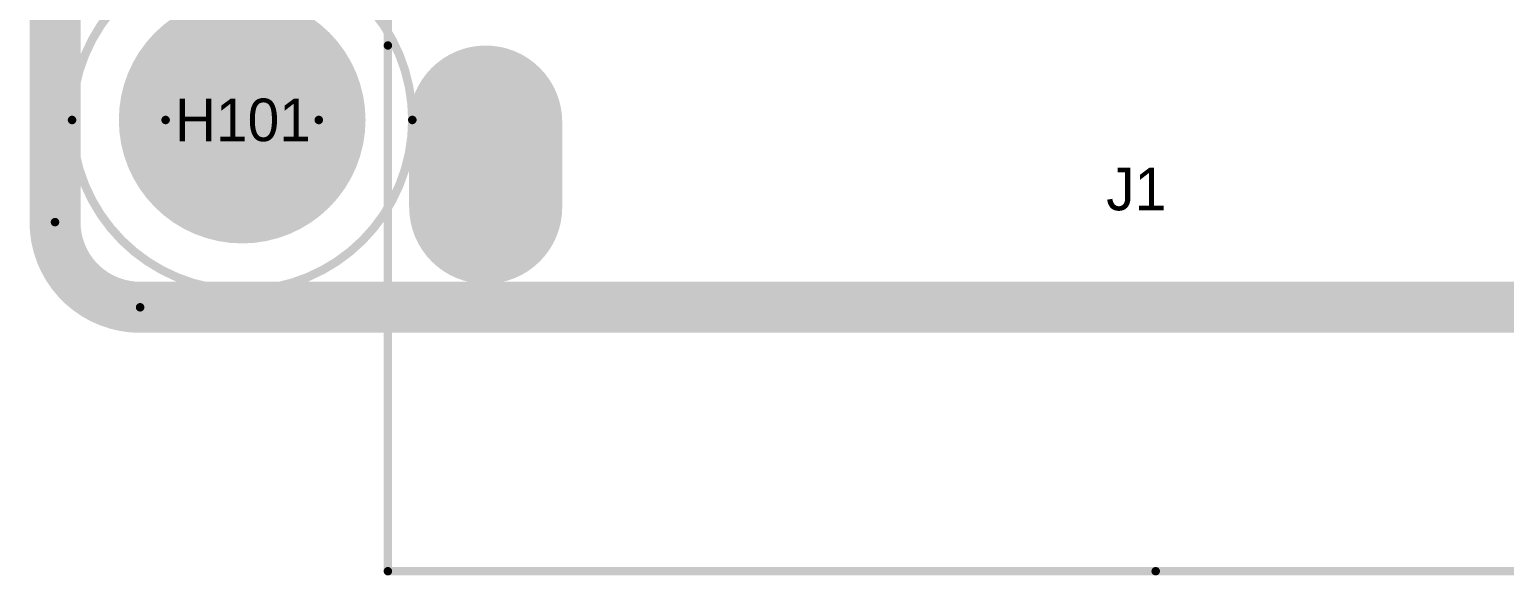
# Model space of a CAD drawing. Header units: millimetres. Extents: x 33.3 to 111.9, y 29.8 to 74.8.
# Drawn here: x 33.27 to 50.6, y 29.85 to 36.26 of the extents above; entities that cross this region are included whole.
import ezdxf

# ---------------------------------------------------------------- set-up
doc = ezdxf.new("R2010")
doc.units = ezdxf.units.MM
for name, color, linetype in [('BottomLayer', 5, 'Continuous'), ('KeepOutLayer', 6, 'Continuous'), ('Mechanical1', 6, 'Continuous'), ('Mechanical15', 56, 'Continuous'), ('Mechanical8', 56, 'Continuous'), ('MidLayer1', 16, 'Continuous'), ('MidLayer2', 76, 'Continuous'), ('MidLayer3', 90, 'Continuous'), ('MidLayer4', 156, 'Continuous'), ('MidLayer5', 130, 'Continuous'), ('MidLayer6', 216, 'Continuous'), ('MidLayer7', 6, 'Continuous'), ('MidLayer8', 54, 'Continuous'), ('MultiLayer', 9, 'Continuous'), ('PadHoleLayer', 156, 'Continuous'), ('TopLayer', 1, 'Continuous'), ('TopOverlay', 2, 'Continuous')]:
    doc.layers.add(name, color=color, linetype=linetype)

# ---------------------------------------------------------------- blocks, each defined once
blk = doc.blocks.new('HARWIN_G125_MH12005L1R_217')
at = {"layer": 'BottomLayer', "const_width": 1.8}
blk.add_lwpolyline([(-7.638, -1.225), (-7.638, -2.225)], dxfattribs=at)
at = {"layer": 'BottomLayer', "const_width": 0.9}
for points in [[(-8.087, -1.225, 1), (-7.188, -1.225, 1)], [(-8.087, -2.225, 1), (-7.188, -2.225, 1)]]:
    blk.add_lwpolyline(points, format="xyb", close=True, dxfattribs=at)
at = {"layer": 'Mechanical15', "const_width": 0.1}
for points in [[(-8.788, -0.325), (-8.788, 2.475)], [(-8.788, -6.5), (-8.788, -0.325)], [(-8.788, -6.5), (0.238, -6.5)], [(0.238, -6.5), (8.787, -6.5)]]:
    blk.add_lwpolyline(points, dxfattribs=at)
at = {"layer": 'Mechanical15', "const_width": 0.05}
for points in [[(-8.812, -0.325, 1), (-8.763, -0.325, 1)], [(-8.812, -0.325, 1), (-8.763, -0.325, 1)], [(-8.812, -6.5, 1), (-8.763, -6.5, 1)], [(-8.812, -6.5, 1), (-8.763, -6.5, 1)], [(0.213, -6.5, 1), (0.262, -6.5, 1)], [(0.213, -6.5, 1), (0.262, -6.5, 1)]]:
    blk.add_lwpolyline(points, format="xyb", close=True, dxfattribs=at)
at = {"layer": 'MidLayer1', "const_width": 1.8}
blk.add_lwpolyline([(-7.638, -1.225), (-7.638, -2.225)], dxfattribs=at)
at = {"layer": 'MidLayer1', "const_width": 0.9}
for points in [[(-8.087, -1.225, 1), (-7.188, -1.225, 1)], [(-8.087, -2.225, 1), (-7.188, -2.225, 1)]]:
    blk.add_lwpolyline(points, format="xyb", close=True, dxfattribs=at)
at = {"layer": 'MidLayer2', "const_width": 1.8}
blk.add_lwpolyline([(-7.638, -1.225), (-7.638, -2.225)], dxfattribs=at)
at = {"layer": 'MidLayer2', "const_width": 0.9}
for points in [[(-8.087, -1.225, 1), (-7.188, -1.225, 1)], [(-8.087, -2.225, 1), (-7.188, -2.225, 1)]]:
    blk.add_lwpolyline(points, format="xyb", close=True, dxfattribs=at)
at = {"layer": 'MidLayer3', "const_width": 1.8}
blk.add_lwpolyline([(-7.638, -1.225), (-7.638, -2.225)], dxfattribs=at)
at = {"layer": 'MidLayer3', "const_width": 0.9}
for points in [[(-8.087, -1.225, 1), (-7.188, -1.225, 1)], [(-8.087, -2.225, 1), (-7.188, -2.225, 1)]]:
    blk.add_lwpolyline(points, format="xyb", close=True, dxfattribs=at)
at = {"layer": 'MidLayer4', "const_width": 1.8}
blk.add_lwpolyline([(-7.638, -1.225), (-7.638, -2.225)], dxfattribs=at)
at = {"layer": 'MidLayer4', "const_width": 0.9}
for points in [[(-8.087, -1.225, 1), (-7.188, -1.225, 1)], [(-8.087, -2.225, 1), (-7.188, -2.225, 1)]]:
    blk.add_lwpolyline(points, format="xyb", close=True, dxfattribs=at)
at = {"layer": 'MidLayer5', "const_width": 1.8}
blk.add_lwpolyline([(-7.638, -1.225), (-7.638, -2.225)], dxfattribs=at)
at = {"layer": 'MidLayer5', "const_width": 0.9}
for points in [[(-8.087, -1.225, 1), (-7.188, -1.225, 1)], [(-8.087, -2.225, 1), (-7.188, -2.225, 1)]]:
    blk.add_lwpolyline(points, format="xyb", close=True, dxfattribs=at)
at = {"layer": 'MidLayer6', "const_width": 1.8}
blk.add_lwpolyline([(-7.638, -1.225), (-7.638, -2.225)], dxfattribs=at)
at = {"layer": 'MidLayer6', "const_width": 0.9}
for points in [[(-8.087, -1.225, 1), (-7.188, -1.225, 1)], [(-8.087, -2.225, 1), (-7.188, -2.225, 1)]]:
    blk.add_lwpolyline(points, format="xyb", close=True, dxfattribs=at)
at = {"layer": 'MidLayer7', "const_width": 1.8}
blk.add_lwpolyline([(-7.638, -1.225), (-7.638, -2.225)], dxfattribs=at)
at = {"layer": 'MidLayer7', "const_width": 0.9}
for points in [[(-8.087, -1.225, 1), (-7.188, -1.225, 1)], [(-8.087, -2.225, 1), (-7.188, -2.225, 1)]]:
    blk.add_lwpolyline(points, format="xyb", close=True, dxfattribs=at)
at = {"layer": 'MidLayer8', "const_width": 1.8}
blk.add_lwpolyline([(-7.638, -1.225), (-7.638, -2.225)], dxfattribs=at)
at = {"layer": 'MidLayer8', "const_width": 0.9}
for points in [[(-8.087, -1.225, 1), (-7.188, -1.225, 1)], [(-8.087, -2.225, 1), (-7.188, -2.225, 1)]]:
    blk.add_lwpolyline(points, format="xyb", close=True, dxfattribs=at)
at = {"layer": 'MultiLayer', "const_width": 1.8}
blk.add_lwpolyline([(-7.638, -1.225), (-7.638, -2.225)], dxfattribs=at)
at = {"layer": 'MultiLayer', "const_width": 0.9}
for points in [[(-8.087, -1.225, 1), (-7.188, -1.225, 1)], [(-8.087, -2.225, 1), (-7.188, -2.225, 1)]]:
    blk.add_lwpolyline(points, format="xyb", close=True, dxfattribs=at)
at = {"layer": 'PadHoleLayer', "const_width": 0.25}
blk.add_lwpolyline([(-8.013, -2.05), (-8.013, -1.4, -1), (-7.263, -1.4), (-7.263, -2.05, -1)], format="xyb", close=True, dxfattribs=at)
at = {"layer": 'TopLayer', "const_width": 1.8}
blk.add_lwpolyline([(-7.638, -1.225), (-7.638, -2.225)], dxfattribs=at)
at = {"layer": 'TopLayer', "const_width": 0.9}
for points in [[(-8.087, -1.225, 1), (-7.188, -1.225, 1)], [(-8.087, -2.225, 1), (-7.188, -2.225, 1)]]:
    blk.add_lwpolyline(points, format="xyb", close=True, dxfattribs=at)
blk = doc.blocks.new('H____1_8____PT_219')
at = {"layer": 'BottomLayer', "const_width": 1.45}
blk.add_lwpolyline([(-0.725, 0, 1), (0.725, 0, 1)], format="xyb", close=True, dxfattribs=at)
at = {"layer": 'Mechanical8'}
for points, const_width in [([(2, 0, 1), (-2, 0, 1)], 0.1), ([(-2.025, 0, 1), (-1.975, 0, 1)], 0.05), ([(1.975, 0, 1), (2.025, 0, 1)], 0.05)]:
    blk.add_lwpolyline(points, format="xyb", close=True, dxfattribs=dict(at, const_width=const_width))
at = {"layer": 'MidLayer1', "const_width": 1.45}
blk.add_lwpolyline([(-0.725, 0, 1), (0.725, 0, 1)], format="xyb", close=True, dxfattribs=at)
at = {"layer": 'MidLayer2', "const_width": 1.45}
blk.add_lwpolyline([(-0.725, 0, 1), (0.725, 0, 1)], format="xyb", close=True, dxfattribs=at)
at = {"layer": 'MidLayer3', "const_width": 1.45}
blk.add_lwpolyline([(-0.725, 0, 1), (0.725, 0, 1)], format="xyb", close=True, dxfattribs=at)
at = {"layer": 'MidLayer4', "const_width": 1.45}
blk.add_lwpolyline([(-0.725, 0, 1), (0.725, 0, 1)], format="xyb", close=True, dxfattribs=at)
at = {"layer": 'MidLayer5', "const_width": 1.45}
blk.add_lwpolyline([(-0.725, 0, 1), (0.725, 0, 1)], format="xyb", close=True, dxfattribs=at)
at = {"layer": 'MidLayer6', "const_width": 1.45}
blk.add_lwpolyline([(-0.725, 0, 1), (0.725, 0, 1)], format="xyb", close=True, dxfattribs=at)
at = {"layer": 'MidLayer7', "const_width": 1.45}
blk.add_lwpolyline([(-0.725, 0, 1), (0.725, 0, 1)], format="xyb", close=True, dxfattribs=at)
at = {"layer": 'MidLayer8', "const_width": 1.45}
blk.add_lwpolyline([(-0.725, 0, 1), (0.725, 0, 1)], format="xyb", close=True, dxfattribs=at)
at = {"layer": 'MultiLayer', "const_width": 1.45}
blk.add_lwpolyline([(-0.725, 0, 1), (0.725, 0, 1)], format="xyb", close=True, dxfattribs=at)
at = {"layer": 'PadHoleLayer', "const_width": 0.9}
blk.add_lwpolyline([(-0.45, 0, 1), (0.45, 0, 1)], format="xyb", close=True, dxfattribs=at)
at = {"layer": 'TopLayer', "const_width": 1.45}
blk.add_lwpolyline([(-0.725, 0, 1), (0.725, 0, 1)], format="xyb", close=True, dxfattribs=at)

msp = doc.modelspace()

# ---------------------------------------------------------------- linework, layer by layer
at = {"layer": 'KeepOutLayer', "const_width": 0.6}
for points in [[(33.567, 33.999), (33.567, 66.999)], [(34.567, 32.999), (110.567, 32.999)]]:
    msp.add_lwpolyline(points, dxfattribs=at)
at = {"layer": 'KeepOutLayer', "const_width": 0.3}
for points in [[(33.417, 33.999, 1), (33.717, 33.999, 1)], [(33.417, 33.999, 1), (33.717, 33.999, 1)], [(34.417, 32.999, 1), (34.717, 32.999, 1)], [(34.417, 32.999, 1), (34.717, 32.999, 1)]]:
    msp.add_lwpolyline(points, format="xyb", close=True, dxfattribs=at)
at = {"layer": 'KeepOutLayer', "const_width": 0.6}
msp.add_lwpolyline([(34.567, 32.999, -0.414214), (33.567, 33.999)], format="xyb", dxfattribs=at)
at = {"layer": 'Mechanical1', "const_width": 0.1}
for points in [[(33.567, 33.999), (33.567, 66.999)], [(34.567, 32.999), (110.567, 32.999)]]:
    msp.add_lwpolyline(points, dxfattribs=at)
at = {"layer": 'Mechanical1'}
for points, const_width in [([(36.667, 35.199, 1), (34.867, 35.199, 1)], 0.1), ([(34.842, 35.199, 1), (34.892, 35.199, 1)], 0.05), ([(36.642, 35.199, 1), (36.692, 35.199, 1)], 0.05), ([(33.542, 33.999, 1), (33.592, 33.999, 1)], 0.05), ([(33.542, 33.999, 1), (33.592, 33.999, 1)], 0.05), ([(34.542, 32.999, 1), (34.592, 32.999, 1)], 0.05), ([(34.542, 32.999, 1), (34.592, 32.999, 1)], 0.05)]:
    msp.add_lwpolyline(points, format="xyb", close=True, dxfattribs=dict(at, const_width=const_width))
at = {"layer": 'Mechanical1', "const_width": 0.1}
msp.add_lwpolyline([(34.567, 32.999, -0.414214), (33.567, 33.999)], format="xyb", dxfattribs=at)

# ---------------------------------------------------------------- block references
at = {"rotation": 360}
msp.add_blockref('HARWIN_G125_MH12005L1R_217', (46.267, 36.399), dxfattribs=at)
msp.add_blockref('H____1_8____PT_219', (35.767, 35.199))

# ---------------------------------------------------------------- texts
at = {"layer": 'TopOverlay'}
for s, p in [('H101', (34.976, 34.95)), ('J1', (45.923, 34.138))]:
    msp.add_text(s, height=0.5, dxfattribs=at).set_placement(p)

doc.saveas('drawing.dxf')
